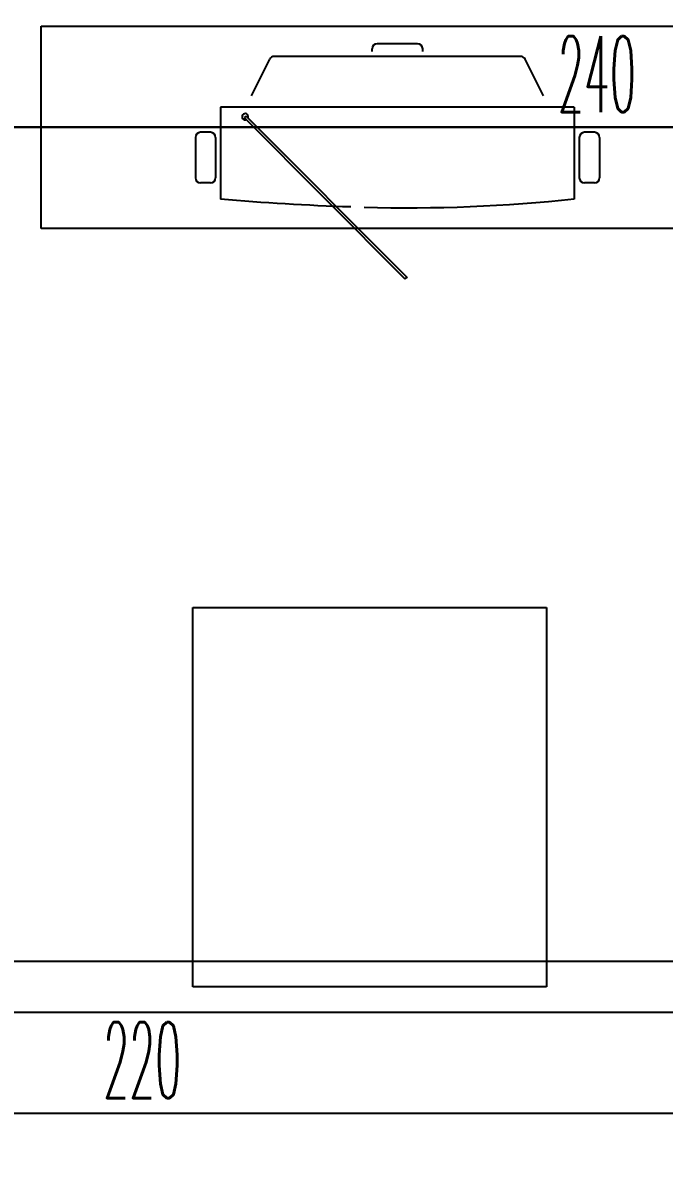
# Model space of a CAD drawing. Extents: x 78 to 306, y -397 to 18.
# Drawn here: x 272.09942 to 272.1248, y -396.70173 to -396.65643 of the extents above; entities that cross this region are included whole.
import ezdxf

# ---------------------------------------------------------------- set-up
doc = ezdxf.new("R2010")
doc.units = 0
doc.header["$LTSCALE"] = 0.5
doc.header["$MEASUREMENT"] = 0
doc.linetypes.add('DASHDOT2', pattern=[0.5, 0.25, -0.125, 0, -0.125])
for name, color, linetype in [('AKS', 5, 'DASHDOT2'), ('OLCU', 31, 'CONTINUOUS'), ('TEFRIS', 11, 'CONTINUOUS')]:
    doc.layers.add(name, color=color, linetype=linetype)
doc.styles.add('OLCUIC', font='ROMANS.SHX', dxfattribs={"width": 0.4, "height": 0.15})

msp = doc.modelspace()

# ---------------------------------------------------------------- linework, layer by layer
at = {"layer": 'AKS'}
for p, q in [((272.1071439419351, -396.8395598737721), (272.1071439419351, -396.3715598737721)), ((272.0571439419351, -396.6955598737721), (272.3531439419343, -396.6955598737721))]:
    msp.add_line(p, q, dxfattribs=at)
at = {"layer": 'OLCU', "ltscale": 1.4}
for p, q in [((272.146143941935, -396.6605598737721), (272.026143941935, -396.6605598737721)), ((272.098143941935, -396.6605598737721), (272.146143941935, -396.6605598737721)), ((272.146143941935, -396.6935598737721), (272.027143941935, -396.6935598737721)), ((272.082143941935, -396.6995598737721), (272.126143941935, -396.6995598737721))]:
    msp.add_line(p, q, dxfattribs=at)
at = {"layer": 'TEFRIS'}
for p, q in [((272.1001439419347, -396.6645598737765), (272.1001439419347, -396.6565598737763)), ((272.1001439419347, -396.6565598737763), (272.1281439419358, -396.6565598737763)), ((272.1150480525866, -396.6572614643097), (272.1134480525866, -396.6572614643097)), ((272.1191244457889, -396.6577614643096), (272.1093716593843, -396.6577614643096)), ((272.1132480525867, -396.6575614643097), (272.1132480525867, -396.6574614643096)), ((272.1152480525865, -396.6575614643097), (272.1152480525865, -396.6574614643096)), ((272.1084716593843, -396.6593142507141), (272.1091927739462, -396.6578720215906)), ((272.1200244457889, -396.6593142507141), (272.1193033312269, -396.6578720215906)), ((272.1212480525865, -396.6597614643097), (272.1072480525864, -396.6597614643097)), ((272.1072480525864, -396.6597614643097), (272.1072480525864, -396.6634040141426)), ((272.1212480525865, -396.6597614643097), (272.1212480525865, -396.6634040141426)), ((272.108261330806, -396.6601177734483), (272.1081787809065, -396.6601742138071)), ((272.1081787809065, -396.6601742138071), (272.1145447334843, -396.6665598739029)), ((272.108261330806, -396.6601177734483), (272.1146272833839, -396.6665034335442)), ((272.1062480525867, -396.6609614643097), (272.1062480525867, -396.6625614643097)), ((272.1068480525867, -396.6607614643095), (272.1064480525866, -396.6607614643095)), ((272.1070480525865, -396.6609614643097), (272.1070480525865, -396.6625614643097)), ((272.1214480525866, -396.6609614643097), (272.1214480525866, -396.6625614643097)), ((272.1220480525866, -396.6607614643095), (272.1216480525865, -396.6607614643095)), ((272.1222480525865, -396.6609614643097), (272.1222480525865, -396.6625614643097)), ((272.1068480525867, -396.6627614643096), (272.1064480525866, -396.6627614643096)), ((272.1220480525866, -396.6627614643096), (272.1216480525865, -396.6627614643096)), ((272.128143941935, -396.6645598737765), (272.1001439419347, -396.6645598737765)), ((272.1146272833839, -396.6665034335442), (272.1145447334843, -396.6665598739029)), ((272.1061439419346, -396.6945598737768), (272.1061439419346, -396.6795598737767)), ((272.1061439419346, -396.6795598737767), (272.1201439419348, -396.6795598737767)), ((272.1201439419348, -396.6795598737767), (272.1201439419348, -396.6945598737768)), ((272.1201439419348, -396.6945598737768), (272.1061439419346, -396.6945598737768))]:
    msp.add_line(p, q, dxfattribs=at)
for centre, radius, start, end in [((272.1134480525866, -396.6574614643096), 0.0002, 90, 180), ((272.1150480525866, -396.6574614643096), 0.0002, 0, 90), ((272.1093716593843, -396.6579614643095), 0.0002, 90, 153.4349488228492), ((272.1191244457889, -396.6579614643095), 0.0002, 26.56505117715082, 90), ((272.1082200558561, -396.6601459936277), 0.0001233100037644363, 328.2822274905151, 280.4395436897228), ((272.1064480525866, -396.6609614643097), 0.0002, 90, 180), ((272.1068480525867, -396.6609614643097), 0.0002, 0, 90), ((272.1216480525865, -396.6609614643097), 0.0002, 90, 180), ((272.1220480525866, -396.6609614643097), 0.0002, 0, 90), ((272.1064480525866, -396.6625614643097), 0.0002, 180, 270), ((272.1068480525867, -396.6625614643097), 0.0002, 270, 0), ((272.1216480525865, -396.6625614643097), 0.0002, 180, 270), ((272.1220480525866, -396.6625614643097), 0.0002, 270, 0)]:
    msp.add_arc(centre, radius, start, end, dxfattribs=at)
at = {"layer": 'TEFRIS', "extrusion": (0, 0, -0.9999999999999999)}
for centre, major_axis, ratio, start_param, end_param in [((272.1146091077929, -396.6557373406274), (0.02747682888075571, -0.0002476094023562487), 0.2918789750763431, 1.648438961691733, 1.839378258964123), ((272.114896594474, -396.6557568354161), (0.02224625287639173, 9.617750620025283e-05), 0.3597956947475258, 1.282816920805697, 1.660852477843602)]:
    msp.add_ellipse(centre, major_axis=major_axis, ratio=ratio, start_param=start_param, end_param=end_param, dxfattribs=at)

# ---------------------------------------------------------------- texts
at = {"layer": 'OLCU', "style": 'OLCUIC', "width": 0.4}
for s, p in [('240', (272.1206010847922, -396.6599598737721)), ('220', (272.1026010847922, -396.6989598737721))]:
    msp.add_text(s, height=0.003, dxfattribs=at).set_placement(p)

doc.saveas('drawing.dxf')
